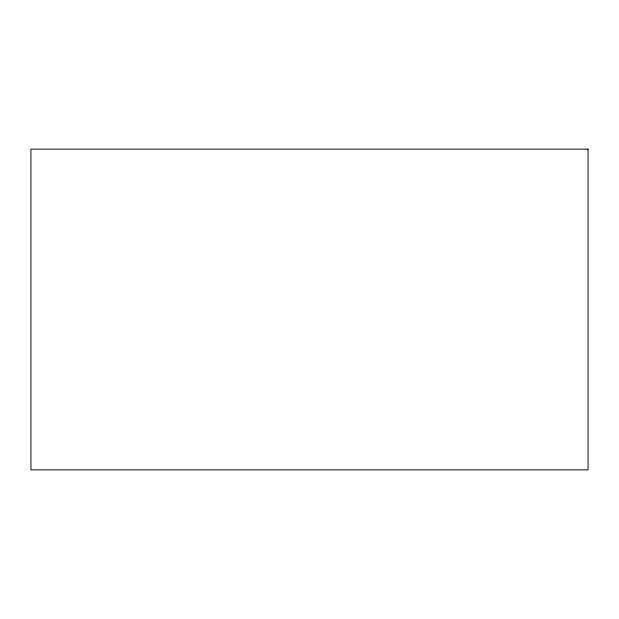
<?xml version="1.0" encoding="UTF-8"?>
<svg xmlns="http://www.w3.org/2000/svg" width="619" height="619" viewBox="0 0 619 619"><rect width="100%" height="100%" fill="white"/><g stroke="black" fill="none" stroke-linecap="round" stroke-linejoin="round"><path stroke-width="0.93" d="M588.05 149.133L30.95 149.133L30.95 469.867L588.05 469.867L588.05 149.133"/></g></svg>
